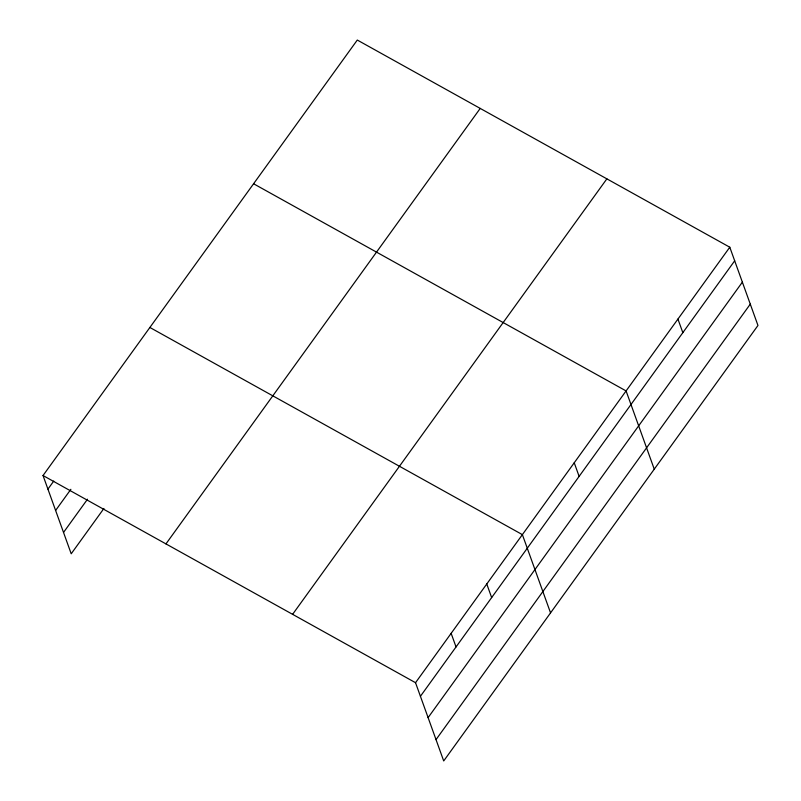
<?xml version="1.0" encoding="UTF-8"?>
<svg xmlns="http://www.w3.org/2000/svg" width="801" height="801" viewBox="0 0 801 801"><rect width="100%" height="100%" fill="white"/><g stroke="black" fill="none" stroke-linecap="round" stroke-linejoin="round"><path stroke-width="1.2" d="M43.034 475.534L357.296 40.05L729.791 247.219L757.966 325.466L443.704 760.95L415.529 682.702L43.034 475.534L71.209 553.781L103.92 508.455M47.93 489.121L53.747 481.071M55.609 510.457L70.878 489.311M63.519 532.445L87.509 499.203M165.957 543.899L480.22 108.415M292.605 614.337L606.868 178.853M415.529 682.702L729.791 247.219M420.425 696.289L734.687 260.806M428.104 717.626L742.367 282.142M436.024 739.613L750.287 304.13M253.587 183.759L626.092 390.928L654.257 469.176M149.887 327.469L522.382 534.637L550.547 612.885M677.936 319.078L682.832 332.665M574.237 462.788L579.123 476.375M486.768 583.989L491.654 597.586M451.143 633.351L456.039 646.938"/></g></svg>
